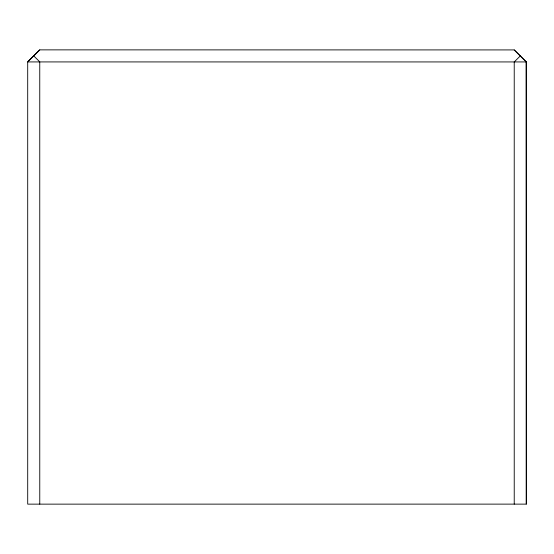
<?xml version="1.0" encoding="UTF-8"?>
<svg xmlns="http://www.w3.org/2000/svg" width="554" height="554" viewBox="0 0 554 554"><rect width="100%" height="100%" fill="white"/><g stroke="black" fill="none" stroke-linecap="round" stroke-linejoin="round"><path stroke-width="0.83" d="M514.23 49.922L526.293 61.937L526.3 504.126L27.707 504.14L27.7 61.833L39.763 49.867L514.23 49.922L526.293 61.937M39.763 49.86L27.7 61.923L526.009 61.937M520.303 55.94L514.23 61.937L514.237 504.126M33.704 55.878L39.756 61.833L39.77 504.14M526.182 61.923L526.3 504.126"/></g></svg>
